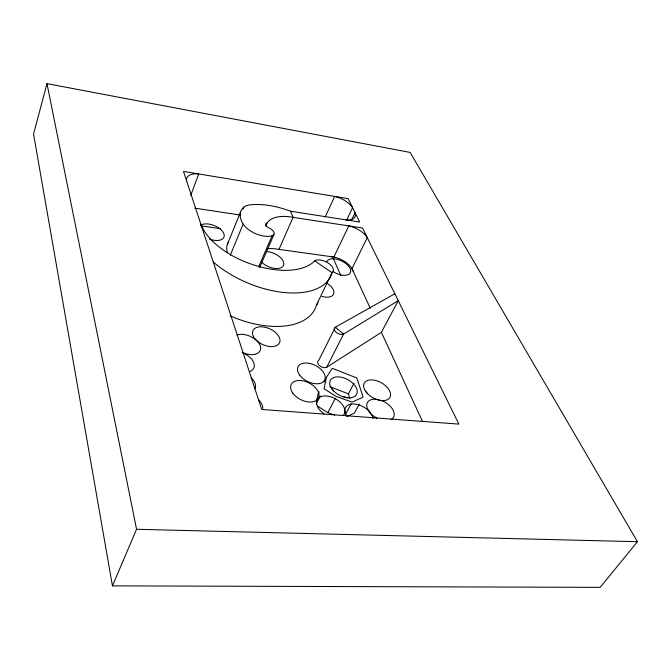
<?xml version="1.0" encoding="UTF-8"?>
<svg xmlns="http://www.w3.org/2000/svg" width="671" height="671" viewBox="0 0 671 671"><rect width="100%" height="100%" fill="white"/><g stroke="black" fill="none" stroke-linecap="round" stroke-linejoin="round"><path stroke-width="1.01" d="M316.343 402.063L318.18 393.5L319.253 391.83M46.987 83.649L33.55 134.041L112.451 585.858L600.168 587.351L637.45 541.707L410.132 152.426L46.987 83.649L136.557 529.285L112.451 585.858M190.79 195.261L198.725 173.957L197.693 173.839A18.671 9.411 21.4 0 0 186.471 180.172L186.588 180.809M227.259 244.638L240.654 211.726M243.028 209.1L243.816 207.171A21.103 10.82 23.2 0 1 249.922 204.873A61.665 32.258 24 0 1 290.493 211.214L359.622 222.009L348.148 198.633L183.502 171.441L261.724 409.453L458.88 424.114L362.583 228.031L293.101 217.345A37.073 19.149 24.4 0 0 267.033 223.099A4.613 2.382 23.5 0 0 265.85 225.204A4.613 2.382 23.5 0 0 268.954 227.947A7.465 3.883 23.4 0 1 273.961 232.392A7.465 3.883 23.4 0 1 272.082 235.84L258.704 266.756M230.296 255.24L243.145 224.022A36.049 18.536 23.6 0 1 243.816 207.171M265.808 225.984L267.033 223.099M273.944 234.531L259.752 267.268A7.314 3.992 23.3 0 0 259.996 265.859M267.846 248.673A36.326 19.677 24.3 0 1 278.985 249.369L293.101 217.345L290.493 211.214M325.217 216.934L334.661 196.402L335.634 196.62A17.563 8.505 25 0 1 352.174 207.004L352.577 207.649L346.395 220.675M351.503 220.172L355.06 212.715L355.286 213.344A17.614 8.547 25.1 0 1 346.815 219.945L345.875 219.862M230.044 315.764A73.525 40.881 23.3 0 0 316.46 305.011L332.036 272.652A10.761 5.678 25.3 0 0 328.429 263.183A10.761 5.678 25.3 0 0 314.741 260.91A67.385 35.077 23.1 0 1 241.82 260.423A59.023 30.9 23.1 0 1 200.537 223.267M326.693 367.263L343.569 334.083L398.264 300.675L381.38 332.338L326.693 367.263A5.519 3.254 26.9 0 1 319.463 365.594A5.519 3.254 26.9 0 1 318.708 360.444L335.341 327.222L394.85 293.739M324.135 381.858L325.058 380.071M316.192 404.026L320.352 395.924M317.45 406.03L327.809 412.657L335.349 398.306M349.885 398.641L348.358 393.86L353.994 383.284M345.422 414.594L351.185 403.892M359.287 404.143L354.473 413L347.159 416.439M136.557 529.285L637.45 541.707M330.09 256.523L334.879 257.253A17.765 9.302 25.7 0 1 351.587 267.955L353.248 271.369M278.985 249.369L333.89 257.052L348.769 225.901L349.767 226.119A18.117 9.042 25.7 0 1 366.861 236.922L367.289 237.609L351.998 268.652L370.291 308.299M200.763 225.808L220.39 228.652M194.716 208.144L240.235 215.039M342.319 396.469L347.444 397.744M327.809 412.657L334.678 415.064M329.889 386.605L348.358 393.86M314.741 260.91L332.036 272.652A75.093 39.824 23.4 0 1 285.074 292.606A75.093 39.824 23.4 0 1 213.261 261.984M251.097 377.689L251.415 377.941A15.55 9.746 24.3 0 1 254.972 388.777M258.285 399.564L258.603 399.832A15.844 10.132 25 0 1 262.847 408.463M365.469 391.084L367.716 393.835M331.457 388.173L333.672 390.967M381.38 332.338L422.504 421.463M333.227 258.394L340.918 275.571M272.082 235.84A19.056 9.864 23.2 0 1 243.145 224.022M227.293 252.145A35.32 19.056 23.4 0 1 228.517 242.105M317.836 302.327A10.543 5.829 25.4 0 1 316.46 305.011M266.035 251.558A13.37 7.188 23.8 0 1 281.996 259.291A13.37 7.188 23.8 0 1 278.968 268.392A13.37 7.188 23.8 0 1 262.294 262.78M200.839 225.129A13.42 7.171 21.8 0 1 216.976 226.848A13.42 7.171 21.8 0 1 223.644 237.794A13.42 7.171 21.8 0 1 209.285 239.01M326.978 261.547A12.959 6.777 25.8 0 1 342.361 261.287A12.959 6.777 25.8 0 1 349.826 273.491A12.959 6.777 25.8 0 1 333.168 271.68M327.272 283.405A13.428 7.28 25.6 0 1 333.621 294.066A13.428 7.28 25.6 0 1 321.887 296.414M256.397 340.356A14.619 8.622 24.6 0 1 261.673 326.785A14.619 8.622 24.6 0 1 279.958 341.388A14.619 8.622 24.6 0 1 259.258 342.638L253.848 338.318A14.896 8.949 24 0 0 236.922 335.055M256.699 340.6A14.896 8.949 24 0 1 258.662 352.585A14.896 8.949 24 0 1 242.667 352.552M346.672 416.003A15.232 9.251 29.1 0 1 350.044 404.353A15.232 9.251 29.1 0 1 368.144 410.291L372.179 415.835A15.232 9.251 29.1 0 1 372.917 418.62M324.11 413.831A15.282 9.377 28 0 1 318.138 398.431A15.282 9.377 28 0 1 337.219 399.857A15.282 9.377 28 0 1 343.359 415.265M249.947 371.524A15.232 9.344 24 0 0 250.308 357.702L247.398 355.353A15.232 9.344 24 0 0 242.172 352.694M391.05 419.627A15.005 8.949 29.7 0 0 382.99 401.132L375.953 399.203A15.005 8.949 29.7 0 0 367.465 408.79L371.499 414.317A15.005 8.949 29.7 0 0 377.102 418.234M326.425 377.387L324.059 388.727L336.297 396.511L352.149 402.114L363.145 397.064L356.813 377.991L332.262 368.312L326.425 377.387M347.779 397.802C340.625 396.93 333.462 392.812 330.325 386.135A14.879 8.874 28 0 1 339.283 376.926A14.879 8.874 28 0 1 356.578 388.475A14.879 8.874 28 0 1 347.779 397.802M381.631 400.579C374.535 399.698 367.54 395.58 364.294 389.063A14.695 8.614 29.1 0 1 372.657 379.937A14.695 8.614 29.1 0 1 389.826 391.344A14.695 8.614 29.1 0 1 381.631 400.579M343.569 334.083L335.341 327.222A5.645 3.179 26.8 0 0 336.205 332.313A5.645 3.179 26.8 0 0 343.569 334.083M299.618 375.014A14.871 8.916 26.7 0 0 323.64 381.489A14.871 8.916 26.7 0 0 310.849 363.699A14.871 8.916 26.7 0 0 299.618 375.014M292.766 393.055A15.207 9.319 26.8 0 0 317.358 399.572A15.207 9.319 26.8 0 0 304.366 381.153A15.207 9.319 26.8 0 0 292.766 393.055"/></g></svg>
